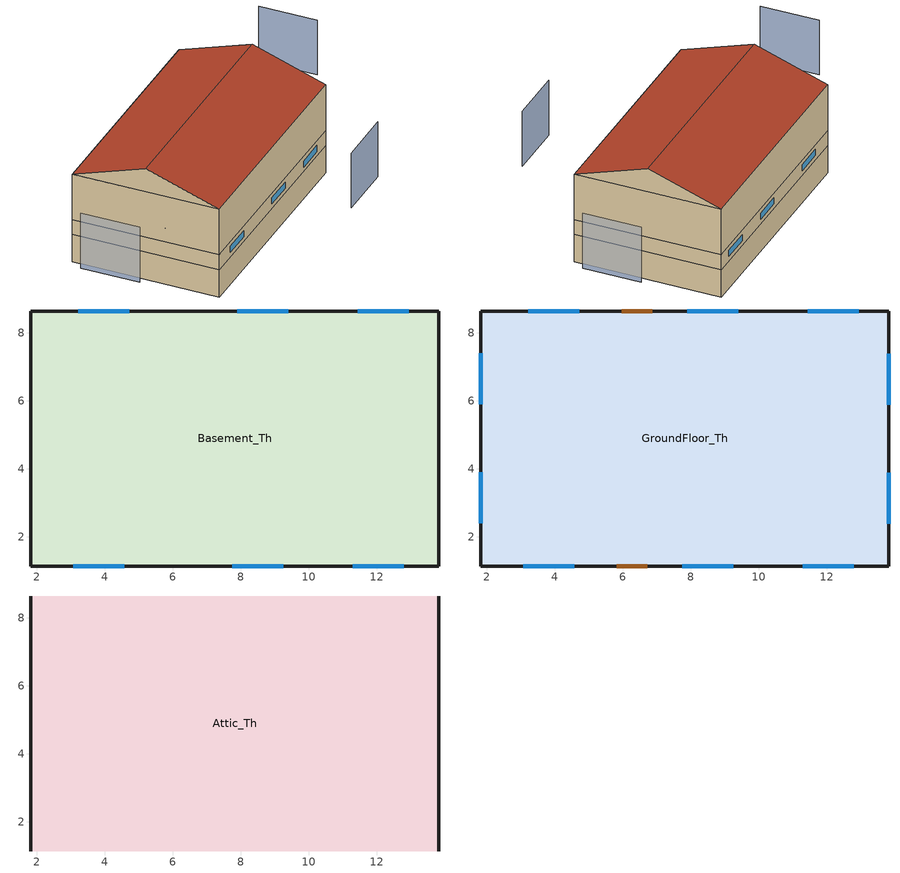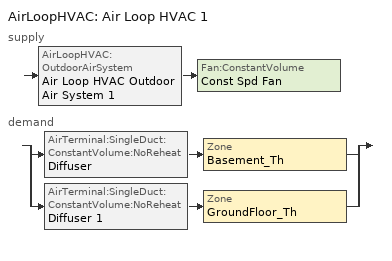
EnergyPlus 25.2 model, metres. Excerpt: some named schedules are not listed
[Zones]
Basement_Th
 floor foundation (SFD_BasementFloor): 13.83,8.64 13.83,1.14 1.83,1.14 1.83,8.64 z-1.5
 wall outside (Surface 13 c tbd): 1.83,8.64 1.83,1.14 z0:0.8
 wall outside (Surface 14 c tbd): 13.83,8.64 1.83,8.64 z0:0.8
 wall outside (Surface 15 c tbd): 13.83,1.14 13.83,8.64 z0:0.8
 wall outside (Surface 17 c tbd): 1.83,1.14 13.83,1.14 z0:0.8
 wall foundation (SFD_new-construction_BasementWall 1): 1.83,1.14 13.83,1.14 13.83,8.64 1.83,8.64 1.83,1.14 z-1.5:0
 window (SFD_Window_new-construction): 9.4,8.64 7.9,8.64 / 7.75,1.14 9.25,1.14 z0.23:0.56; 12.95,8.64 11.45,8.64 / 4.72,8.64 3.22,8.64 / 3.08,1.14 4.58,1.14 z0.23:0.57; 11.3,1.14 12.8,1.14 z0.24:0.57
GroundFloor_Th
 floor ground (SFD_IntFloor): 13.83,8.64 13.83,1.14 1.83,1.14 1.83,8.64 z0.8
 wall ground (Surface 10 c tbd): 1.83,1.14 13.83,1.14 z0.8:3.3
 wall ground (Surface 11 c tbd): 13.83,1.14 13.83,8.64 z0.8:3.3
 wall ground (Surface 12 c tbd): 1.83,8.64 1.83,1.14 z0.8:3.3
 wall ground (Surface 8 c tbd): 13.83,8.64 1.83,8.64 z0.8:3.3
 window inside (SFD_Window_new-construction): 3.08,1.14 4.58,1.14 / 7.75,1.14 9.25,1.14 / 11.3,1.14 12.8,1.14 / 13.83,2.39 13.83,3.89 / 13.83,5.89 13.83,7.39 / 1.83,7.4 1.83,5.9 / 1.83,3.9 1.83,2.4 / 4.73,8.64 3.23,8.64 / 9.4,8.64 7.9,8.64 / 12.95,8.64 11.45,8.64 z1.55:2.55
 door inside (SFD_Door_new-construction): 5.83,1.14 6.73,1.14 / 6.87,8.64 5.97,8.64 z0.8:2.8
 ceiling ground (Surface 9 c tbd): 13.83,1.14 13.83,8.64 1.83,8.64 1.83,1.14 z3.3
Attic_Th
 floor to GroundFloor_Th (Surface 9 c tbd Reversed): 13.83,8.64 13.83,1.14 1.83,1.14 1.83,8.64 z3.3
 wall outside (SFD_new-construction_ExtWall): 1.83,4.89,4.55 1.83,8.64,3.3 1.83,1.14,3.3; 13.83,4.89,4.55 13.83,1.14,3.3 13.83,8.64,3.3
 roof outside (SFD_Roof): 1.83,4.89,4.55 1.83,1.14,3.3 13.83,1.14,3.3 13.83,4.89,4.55; 1.83,4.89,4.55 13.83,4.89,4.55 13.83,8.64,3.3 1.83,8.64,3.3
shading: -2.17,3.39 -2.17,6.39 / 10.83,-2.86 7.83,-2.86 / 17.83,6.39 17.83,3.39 z1:4
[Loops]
AirLoopHVAC 'Air Loop HVAC 1'
 supply: AirLoopHVAC:OutdoorAirSystem 'Air Loop HVAC Outdoor Air System 1' > Fan:ConstantVolume 'Const Spd Fan'
 demand: split
  | AirTerminal:SingleDuct:ConstantVolume:NoReheat 'Diffuser' > Zone 'Basement_Th'
  | AirTerminal:SingleDuct:ConstantVolume:NoReheat 'Diffuser 1' > Zone 'GroundFloor_Th'
[Building]
Building 1: Temperature Convergence Tolerance Value {deltaC}=0.5
[Site:Location]
MONTREAL INTL A: Latitude {deg}=45.47; Longitude {deg}=-73.74; Time Zone {hr}=-5; Elevation {m}=36
[SizingPeriod:DesignDay] Day of Month=21; Dry-Bulb Temperature Range Modifier Type=DefaultMultipliers; Humidity Condition Type=Wetbulb; Barometric Pressure {Pa}=100893; Rain Indicator=No; Snow Indicator=No; Daylight Saving Time Indicator=No; Begin Environment Reset Mode=FullResetAtBeginEnvironment
Name | Month | Day Type | Maximum Dry-Bulb Temperature {C} | Daily Dry-Bulb Temperature Range {deltaC} | Wetbulb or DewPoint at Maximum Dry-Bulb {C} | Wind Speed {m/s} | Wind Direction {deg} | Solar Model Indicator | ASHRAE Clear Sky Optical Depth for Beam Irradiance (taub) | ASHRAE Clear Sky Optical Depth for Diffuse Irradiance (taud) | Sky Clearness
Montreal-Trudeau Intl AP Ann Clg .4% Condns DB=>MWB | 7 | SummerDesignDay | 30.3 | 8.8 | 22.1 | 5.4 | 230 | ASHRAETau | 0.431 | 2.246
Montreal-Trudeau Intl AP Ann Htg 99% Condns DB | 1 | WinterDesignDay | -20.2 | 0 | -20.2 | 4.3 | 260 | ASHRAEClearSky |  |  | 0
[Material] Thermal Absorptance=0.9
Name | Roughness | Thickness {m} | Conductivity {W/m-K} | Density {kg/m3} | Specific Heat {J/kg-K} | Solar Absorptance | Visible Absorptance
Cladding-vinyl | Smooth | 0.0095 | 0.086 | 200 | 1000 | 0.5 | 0.5
Gypsum Board 1; Gypsum Board 4; Gypsum Board 5; Gypsum Board 6 | Smooth | 0.0127 | 0.16 | 800 | 1090 | 0.3 | 0.5
Heavy Concrete 150 mm | Smooth | 0.1524 | 1.95 | 2240 | 900 | 0.3 | 0.5
Heavy Concrete 200 mm | Smooth | 0.2032 | 1.95 | 2240 | 900 | 0.3 | 0.5
Insulation 75 mm | Smooth | 0.0754 | 0.046 | 19 | 960 | 0.7 | 0.7
Insulation panel 80 mm | Smooth | 0.08 | 0.03 | 43 | 1210 | 0.7 | 0.7
Plaster | Smooth | 0.005 | 0.071 | 1860 | 840 | 0.3 | 0.5
Plywood | Smooth | 0.0159 | 0.12 | 544 | 1210 | 0.5 | 0.5
Shingles asphalt | Smooth | 0.0032 | 0.04 | 1120 | 1260 | 0.5 | 0.5
Surface 10 m tbd; Surface 8 m tbd | Smooth | 0.061657 | 0.046 | 19 | 960 | 0.7 | 0.7
Surface 11 m tbd; Surface 12 m tbd | Smooth | 0.0616331 | 0.046 | 19 | 960 | 0.7 | 0.7
Surface 13 m tbd; Surface 15 m tbd | Smooth | 0.040263 | 0.03 | 43 | 1210 | 0.7 | 0.7
Surface 14 m tbd; Surface 17 m tbd | Smooth | 0.0302766 | 0.03 | 43 | 1210 | 0.7 | 0.7
Surface 9 m tbd | Smooth | 0.218503 | 0.046 | 20 | 1400 | 0.7 | 0.7
Wood Flooring | Smooth | 0.019 | 0.17 | 700 | 1630 | 0.5 | 0.2
Wood frame roof 2x10 insulated | Smooth | 0.235 | 0.16 | 96 | 1515 | 0.7 | 0.7
Wood frame roof 2x10 uninsulated | Smooth | 0.235 | 1.1557 | 80.994 | 1621.88 | 0.7 | 0.7
Wood frame wall 2x4 insulated | Smooth | 0.089 | 0.073 | 165.2 | 1571.76 | 0.7 | 0.7
Wood frame wall 2x4 uninsulated | Smooth | 0.089 | 0.409 | 154.65 | 1626.3 | 0.7 | 0.7
Wood Furnishing | Smooth | 0.075 | 0.12 | 540 | 1210 | 0.5 | 0.5
XPS 25mm | Rough | 0.0254 | 0.029 | 28 | 1450 | 0.7 | 0.7
[Material:AirGap]
Air Layer 1: Thermal Resistance {m2-K/W}=0.15
[Material:NoMass]
SFD_Door_new-construction: Roughness=Smooth; Thermal Resistance {m2-K/W}=1.11; Thermal Absorptance=0.9; Solar Absorptance=0.7; Visible Absorptance=0.7
[WindowMaterial:SimpleGlazingSystem]
SFD_Window_new-construction: U-Factor {W/m2-K}=1.8; Solar Heat Gain Coefficient=0.6; Visible Transmittance=0.8
[Construction]
SFD_BasementFloor: Heavy Concrete 150 mm
SFD_Door_new-construction: SFD_Door_new-construction
SFD_Furnishing: Wood Furnishing
SFD_IntFloor: Wood Flooring, Plywood, Wood frame roof 2x10 uninsulated, Gypsum Board 5
SFD_IntWall 1: Gypsum Board 1, Air Layer 1, Wood frame wall 2x4 uninsulated, Air Layer 1, Gypsum Board 1
SFD_new-construction_BasementWall 1: Heavy Concrete 200 mm, Insulation panel 80 mm, Gypsum Board 5
SFD_new-construction_ExtWall: Cladding-vinyl, Air Layer 1, Plywood, Wood frame wall 2x4 insulated, Insulation 75 mm, Air Layer 1, Gypsum Board 4
SFD_Roof: Shingles asphalt, Plywood
SFD_Window_new-construction: SFD_Window_new-construction
Surface 10 c tbd: Cladding-vinyl, Air Layer 1, Plywood, Wood frame wall 2x4 insulated, Surface 10 m tbd, Air Layer 1, Gypsum Board 6
Surface 11 c tbd: Cladding-vinyl, Air Layer 1, Plywood, Wood frame wall 2x4 insulated, Surface 11 m tbd, Air Layer 1, Gypsum Board 6
Surface 12 c tbd: Cladding-vinyl, Air Layer 1, Plywood, Wood frame wall 2x4 insulated, Surface 12 m tbd, Air Layer 1, Gypsum Board 6
Surface 13 c tbd: Plaster, Heavy Concrete 200 mm, Surface 13 m tbd, Air Layer 1, Gypsum Board 5
Surface 14 c tbd: Plaster, Heavy Concrete 200 mm, Surface 14 m tbd, Air Layer 1, Gypsum Board 5
Surface 15 c tbd: Plaster, Heavy Concrete 200 mm, Surface 15 m tbd, Air Layer 1, Gypsum Board 5
Surface 17 c tbd: Plaster, Heavy Concrete 200 mm, Surface 17 m tbd, Air Layer 1, Gypsum Board 5
Surface 8 c tbd: Cladding-vinyl, Air Layer 1, Plywood, Wood frame wall 2x4 insulated, Surface 8 m tbd, Air Layer 1, Gypsum Board 6
Surface 9 c tbd: Surface 9 m tbd, Plywood, Wood frame roof 2x10 insulated, Gypsum Board 4
Surface 9 c tbd Reversed: Gypsum Board 4, Wood frame roof 2x10 insulated, Plywood, Surface 9 m tbd
[Zone] Multiplier=1; Part of Total Floor Area=Yes
Attic_Th; Basement_Th; GroundFloor_Th
[Space]
Name | Zone | Space Type
Attic | Attic_Th | SFD_Attic_SpaceType
Basement | Basement_Th | SFD_Basement_SpaceType
GroundFloor | GroundFloor_Th | SFD_MainFloors_SpaceType
[SpaceList]
SFD_Attic_SpaceType: Attic
SFD_Basement_SpaceType: Basement
SFD_MainFloors_SpaceType: GroundFloor
[ZoneInfiltration:DesignFlowRate] Density Basis=Outdoor
Name | Zone or ZoneList or Space or SpaceList | Design Flow Rate Calculation Method | Air Changes per Hour {1/hr} | Constant Term Coefficient | Temperature Term Coefficient | Velocity Term Coefficient | Velocity Squared Term Coefficient | Design Flow Rate {m3/s}
Attic Ventilation | SFD_Attic_SpaceType | AirChanges/Hour | 3 | 0.606 | 0.03636 | 0.1177 | 0
Air exhaust-intake compensation | SFD_MainFloors_SpaceType | Flow/Zone |  |  |  |  |  | 0.002
[InternalMass]
Name | Construction | Zone or ZoneList | Space or SpaceList | Surface Area {m2}
Basement Basement_InternalMassFurnishing | SFD_Furnishing | Basement_Th | Basement | 180
Basement Basement_IntWalls | SFD_IntWall 1 | Basement_Th | Basement | 80
GroundFloor MainFloors_InternalMassFurnishing | SFD_Furnishing | GroundFloor_Th | GroundFloor | 180
GroundFloor MainFloors_IntWalls | SFD_IntWall 1 | GroundFloor_Th | GroundFloor | 80
[Lights] Schedule=Interior Lighting Schedule; Design Level Calculation Method=LightingLevel; Lighting Level {W}=150.85; Fraction Radiant=0.4; Fraction Visible=0.2; Fraction Replaceable=1
Name | Zone or ZoneList or Space or SpaceList
Basement_InteriorLighting | SFD_Basement_SpaceType
MainFloors_InteriorLighting | SFD_MainFloors_SpaceType
[People] Number of People Schedule=Residential Occupancy; Number of People Calculation Method=People; Number of People=1.42; Fraction Radiant=0.3; Activity Level Schedule=Residential Occupant Activity; Clothing Insulation Calculation Method=ClothingInsulationSchedule
Name | Zone or ZoneList or Space or SpaceList
Basement_People | SFD_Basement_SpaceType
MainFloors_People | SFD_MainFloors_SpaceType
[ElectricEquipment] Design Level Calculation Method=EquipmentLevel
Name | Zone or ZoneList or Space or SpaceList | Schedule | Design Level {W} | Fraction Radiant | Fraction Lost | Fraction Latent
Basement_Dishwasher | SFD_Basement_SpaceType | Dishwasher Schedule | 59.25 | 0.2
Basement_Dryer | SFD_Basement_SpaceType | Dryer Schedule | 309.55 | 0.2 | 0.8
Basement_Freezer | SFD_Basement_SpaceType | Freezer Schedule | 26.7 | 0.2
Basement_HWElectricConsumption | SFD_Basement_SpaceType | Hot Water Tank Electric Load Schedule | 592.05 |  | 0.99
Basement_OtherEquipment | SFD_Basement_SpaceType | Other Electric Charges Schedule | 923.65 | 0.2 |  | 0
Basement_Refrigerator | SFD_Basement_SpaceType | Fridge Schedule | 80.15 | 0.2
Basement_StoveTopOven | SFD_Basement_SpaceType | Stovetop Schedule | 236.9 | 0.2
Basement_WashingMachine | SFD_Basement_SpaceType | Washer Schedule | 29.95 | 0.2
MainFloors_Dishwasher | SFD_MainFloors_SpaceType | Dishwasher Schedule | 59.25 | 0.2
MainFloors_Dryer | SFD_MainFloors_SpaceType | Dryer Schedule | 309.55 | 0.2 | 0.8
MainFloors_Freezer | SFD_MainFloors_SpaceType | Freezer Schedule | 26.7 | 0.2
MainFloors_HWElectricConsumption | SFD_MainFloors_SpaceType | Hot Water Tank Electric Load Schedule | 592.05 |  | 0.99
MainFloors_OtherEquipment | SFD_MainFloors_SpaceType | Other Electric Charges Schedule | 923.65 | 0.2 |  | 0
MainFloors_Refrigerator | SFD_MainFloors_SpaceType | Fridge Schedule | 80.15 | 0.2
MainFloors_StoveTopOven | SFD_MainFloors_SpaceType | Stovetop Schedule | 236.9 | 0.2
MainFloors_WashingMachine | SFD_MainFloors_SpaceType | Washer Schedule | 29.95 | 0.2
[SurfaceProperty:ExposedFoundationPerimeter]
Surface 1: Exposed Perimeter Calculation Method=TotalExposedPerimeter; Total Exposed Perimeter {m}=39
[ZoneControl:Thermostat] Temperature Difference Between Cutout And Setpoint {deltaC}=0
Name | Zone or ZoneList | Control Type Schedule | Control 1
Basement_Th Thermostat | Basement_Th | Basement_Th Thermostat Schedule | Thermostat Setpoint Dual Setpoint 1
GroundFloor_Th Thermostat | GroundFloor_Th | GroundFloor_Th Thermostat Schedule | Thermostat Setpoint Dual Setpoint 2
[ThermostatSetpoint:DualSetpoint] Heating Setpoint Temperature Schedule=Residential HtgSetpoint; Cooling Setpoint Temperature Schedule=Residential ClgSetpoint
Thermostat Setpoint Dual Setpoint 1; Thermostat Setpoint Dual Setpoint 2
[AirTerminal:SingleDuct:ConstantVolume:NoReheat] Availability Schedule=Always On Discrete hvac_library; Maximum Air Flow Rate {m3/s}=AutoSize
Diffuser; Diffuser 1
[ZoneHVAC:Baseboard:Convective:Electric] Availability Schedule=Always On Discrete hvac_library; Heating Design Capacity {W}=Autosize; Efficiency=1
Elec Baseboard; Elec Baseboard 1
[Zone equipment]
Basement_Th: Diffuser, Elec Baseboard
GroundFloor_Th: Diffuser 1, Elec Baseboard 1, Cycling PTAC DX Clg Elec Htg
[Sizing:Zone] Zone Cooling Design Supply Air Temperature Input Method=SupplyAirTemperature; Zone Cooling Design Supply Air Temperature {C}=14; Zone Cooling Design Supply Air Temperature Difference {deltaC}=11.11; Zone Heating Design Supply Air Temperature Input Method=SupplyAirTemperature; Zone Heating Design Supply Air Temperature {C}=50; Zone Cooling Design Supply Air Humidity Ratio {kgWater/kgDryAir}=0.0085; Zone Heating Design Supply Air Humidity Ratio {kgWater/kgDryAir}=0.008; Design Specification Outdoor Air Object=SFD-OA-Quebec-code-2015; Cooling Design Air Flow Method=DesignDay; Cooling Design Air Flow Rate {m3/s}=0; Cooling Minimum Air Flow per Zone Floor Area {m3/s-m2}=0.000762; Cooling Minimum Air Flow {m3/s}=0; Cooling Minimum Air Flow Fraction=0; Heating Design Air Flow Method=DesignDay; Heating Design Air Flow Rate {m3/s}=0; Heating Maximum Air Flow per Zone Floor Area {m3/s-m2}=0.002032; Heating Maximum Air Flow {m3/s}=0.141576; Heating Maximum Air Flow Fraction=0.3; Account for Dedicated Outdoor Air System=Yes; Dedicated Outdoor Air System Control Strategy=NeutralSupplyAir; Dedicated Outdoor Air Low Setpoint Temperature for Design {C}=Autosize; Dedicated Outdoor Air High Setpoint Temperature for Design {C}=Autosize; Zone Latent Cooling Design Supply Air Humidity Ratio Input Method=HumidityRatioDifference; Zone Cooling Design Supply Air Humidity Ratio Difference {kgWater/kgDryAir}=0.005; Zone Latent Heating Design Supply Air Humidity Ratio Input Method=HumidityRatioDifference; Zone Humidification Design Supply Air Humidity Ratio Difference {kgWater/kgDryAir}=0.005; Type of Space Sum to Use=Coincident; Heating Coil Sizing Method=None; Maximum Heating Capacity To Cooling Load Sizing Ratio {W/W}=1
Name | Zone Heating Design Supply Air Temperature Difference {deltaC} | Zone Load Sizing Method
Basement_Th | 3 | Sensible Load
GroundFloor_Th | 11.11 | Sensible Load Only No Latent Load
[DesignSpecification:OutdoorAir]
SFD-OA-Quebec-code-2015: Outdoor Air Method=Sum; Outdoor Air Flow per Person {m3/s-person}=0; Outdoor Air Flow per Zone Floor Area {m3/s-m2}=0; Outdoor Air Flow per Zone {m3/s}=0.015; Outdoor Air Flow Air Changes per Hour {1/hr}=0
[ZoneInfiltration:EffectiveLeakageArea]
SFD_ELA_new-construction 1: Zone or Space=GroundFloor; Effective Air Leakage Area {cm2}=197.49; Stack Coefficient=0.000145; Wind Coefficient=0.000174
[ZoneVentilation:WindandStackOpenArea] Zone or Space=GroundFloor_Th; Opening Area {m2}=1.5; Opening Area Fraction Schedule=SFD Window Opening Fraction; Opening Effectiveness=Autocalculate; Height Difference {m}=0.25; Discharge Coefficient for Opening=Autocalculate; Minimum Indoor Temperature {C}=21; Maximum Indoor Temperature {C}=40; Delta Temperature {deltaC}=-100; Minimum Outdoor Temperature {C}=21; Maximum Outdoor Temperature {C}=24; Maximum Wind Speed {m/s}=10
Name | Effective Angle {deg}
Sub Surface 1_WindandStackOpenArea; Sub Surface 2_WindandStackOpenArea; Sub Surface 3_WindandStackOpenArea | 180
Sub Surface 12_WindandStackOpenArea; Sub Surface 13_WindandStackOpenArea | 90
Sub Surface 8_WindandStackOpenArea; Sub Surface 11_WindandStackOpenArea; Sub Surface 9_WindandStackOpenArea | 0
Sub Surface 17_WindandStackOpenArea; Sub Surface 18_WindandStackOpenArea | 270
[ZoneHVAC:PackagedTerminalAirConditioner]
Cycling PTAC DX Clg Elec Htg: Availability Schedule=Always On Discrete hvac_library; Cooling Supply Air Flow Rate {m3/s}=Autosize; Heating Supply Air Flow Rate {m3/s}=Autosize; No Load Supply Air Flow Rate {m3/s}=Autosize; No Load Supply Air Flow Rate Control Set To Low Speed=Yes; Cooling Outdoor Air Flow Rate {m3/s}=0; Heating Outdoor Air Flow Rate {m3/s}=0; No Load Outdoor Air Flow Rate {m3/s}=0; Supply Air Fan=Cycling Elec PTAC Fan; Heating Coil=Cycling PTAC Elec Htg Coil; Cooling Coil=Cycling Elec PTAC 1 Spd DX Clg Coil; Fan Placement=DrawThrough; Supply Air Fan Operating Mode Schedule=Cycling PTAC Fan Mode Always Zero
[Fan:OnOff]
Cycling Elec PTAC Fan: Availability Schedule=Always On Discrete hvac_library; Fan Total Efficiency=0.6; Pressure Rise {Pa}=250; Maximum Flow Rate {m3/s}=Autosize; Motor Efficiency=0.8; Motor In Airstream Fraction=1; Fan Power Ratio Function of Speed Ratio Curve=Fan On Off Power Curve 15; Fan Efficiency Ratio Function of Speed Ratio Curve=Fan On Off Efficiency Curve 15
[Coil:Heating:Electric]
Cycling PTAC Elec Htg Coil: Availability Schedule=Always On Discrete hvac_library; Efficiency=1; Nominal Capacity {W}=0
[Coil:Cooling:DX:SingleSpeed]
Cycling Elec PTAC 1 Spd DX Clg Coil: Availability Schedule=Always On Discrete hvac_library; Gross Rated Total Cooling Capacity {W}=Autosize; Gross Rated Sensible Heat Ratio=Autosize; Gross Rated Cooling COP {W/W}=2.5; Rated Air Flow Rate {m3/s}=Autosize; Rated Evaporator Fan Power Per Volume Flow Rate 2017 {W/(m3/s)}=773.3; Rated Evaporator Fan Power Per Volume Flow Rate 2023 {W/(m3/s)}=934.4; Total Cooling Capacity Function of Temperature Curve=Curve Biquadratic 29; Total Cooling Capacity Function of Flow Fraction Curve=Curve Quadratic 35; Energy Input Ratio Function of Temperature Curve=Curve Biquadratic 30; Energy Input Ratio Function of Flow Fraction Curve=Curve Quadratic 36; Part Load Fraction Correlation Curve=Curve Quadratic 37; Minimum Outdoor Dry-Bulb Temperature for Compressor Operation {C}=-25; Nominal Time for Condensate Removal to Begin {s}=0; Ratio of Initial Moisture Evaporation Rate and Steady State Latent Capacity=0; Maximum Cycling Rate {cycles/hr}=0; Latent Capacity Time Constant {s}=0; Condenser Type=AirCooled; Evaporative Condenser Effectiveness=0; Evaporative Condenser Air Flow Rate {m3/s}=Autosize; Evaporative Condenser Pump Rated Power Consumption {W}=Autosize; Crankcase Heater Capacity {W}=0; Maximum Outdoor Dry-Bulb Temperature for Crankcase Heater Operation {C}=0; Basin Heater Capacity {W/K}=0; Basin Heater Setpoint Temperature {C}=10
[AirLoopHVAC]
Air Loop HVAC 1: Design Supply Air Flow Rate {m3/s}=AutoSize; Design Return Air Flow Fraction of Supply Air Flow=1
[Sizing:System]
Air Loop HVAC 1: Type of Load to Size On=VentilationRequirement; Design Outdoor Air Flow Rate {m3/s}=Autosize; Central Heating Maximum System Air Flow Ratio=Autosize; Preheat Design Temperature {C}=18; Preheat Design Humidity Ratio {kgWater/kgDryAir}=0.008; Precool Design Temperature {C}=14; Precool Design Humidity Ratio {kgWater/kgDryAir}=0.008; Central Cooling Design Supply Air Temperature {C}=14; Central Heating Design Supply Air Temperature {C}=18; Type of Zone Sum to Use=NonCoincident; 100% Outdoor Air in Cooling=No; 100% Outdoor Air in Heating=No; Central Cooling Design Supply Air Humidity Ratio {kgWater/kgDryAir}=0.0085; Central Heating Design Supply Air Humidity Ratio {kgWater/kgDryAir}=0.008; Cooling Supply Air Flow Rate Method=DesignDay; Cooling Supply Air Flow Rate {m3/s}=0; Cooling Supply Air Flow Rate Per Floor Area {m3/s-m2}=0.00996765; Cooling Fraction of Autosized Cooling Supply Air Flow Rate=1; Cooling Supply Air Flow Rate Per Unit Cooling Capacity {m3/s-W}=3.94755e-05; Heating Supply Air Flow Rate Method=DesignDay; Heating Supply Air Flow Rate {m3/s}=0; Heating Supply Air Flow Rate Per Floor Area {m3/s-m2}=0.00996765; Heating Fraction of Autosized Heating Supply Air Flow Rate=1; Heating Fraction of Autosized Cooling Supply Air Flow Rate=1; Heating Supply Air Flow Rate Per Unit Heating Capacity {m3/s-W}=3.15882e-05; System Outdoor Air Method=ZoneSum; Zone Maximum Outdoor Air Fraction=1; Cooling Design Capacity Method=None; Cooling Design Capacity {W}=Autosize; Cooling Design Capacity Per Floor Area {W/m2}=234.7; Fraction of Autosized Cooling Design Capacity=1; Heating Design Capacity Method=None; Heating Design Capacity {W}=Autosize; Heating Design Capacity Per Floor Area {W/m2}=157; Fraction of Autosized Heating Design Capacity=1; Central Cooling Capacity Control Method=OnOff; Occupant Diversity=Autosize; Heating Coil Sizing Method=None; Maximum Heating Capacity To Cooling Capacity Sizing Ratio {W/W}=1
[AvailabilityManager:Scheduled]
Air Loop HVAC 1 Availability Manager: Schedule=Always On Discrete
[Controller:OutdoorAir]
Controller Outdoor Air 1: Minimum Outdoor Air Flow Rate {m3/s}=Autosize; Maximum Outdoor Air Flow Rate {m3/s}=Autosize; Economizer Control Type=NoEconomizer; Economizer Control Action Type=ModulateFlow; Economizer Maximum Limit Dry-Bulb Temperature {C}=28; Economizer Maximum Limit Enthalpy {J/kg}=64000; Economizer Minimum Limit Dry-Bulb Temperature {C}=-100; Lockout Type=NoLockout; Minimum Limit Type=FixedMinimum; Mechanical Ventilation Controller=Controller Mechanical Ventilation 4; High Humidity Control=No; High Humidity Outdoor Air Flow Ratio=1; Control High Indoor Humidity Based on Outdoor Humidity Ratio=Yes; Heat Recovery Bypass Control Type=BypassWhenWithinEconomizerLimits; Economizer Operation Staging=InterlockedWithMechanicalCooling
[Controller:MechanicalVentilation]
Controller Mechanical Ventilation 4: Availability Schedule=Always On Discrete 2; Demand Controlled Ventilation=No; System Outdoor Air Method=ZoneSum; Zone or ZoneList Name 1=Basement_Th; Design Specification Outdoor Air Object Name 1=SFD-OA-Quebec-code-2015; Zone or ZoneList Name 2=GroundFloor_Th; Design Specification Outdoor Air Object Name 2=SFD-OA-Quebec-code-2015
[HeatExchanger:AirToAir:SensibleAndLatent]
Air-to-Air Plate HX: Availability Schedule=Always On Discrete hvac_library; Nominal Supply Air Flow Rate {m3/s}=Autosize; Sensible Effectiveness at 100% Heating Air Flow=0.54; Latent Effectiveness at 100% Heating Air Flow=0; Sensible Effectiveness at 100% Cooling Air Flow=0.54; Latent Effectiveness at 100% Cooling Air Flow=0; Nominal Electric Power {W}=0; Supply Air Outlet Temperature Control=Yes; Heat Exchanger Type=Plate; Frost Control Type=None; Threshold Temperature {C}=1.7; Economizer Lockout=Yes
[SetpointManager:MixedAir] Control Variable=Temperature
Node 13 OS Default SPM; Node 11 OS Default SPM
[Fan:ConstantVolume]
Const Spd Fan: Availability Schedule=Always On Discrete; Fan Total Efficiency=0.7; Pressure Rise {Pa}=250; Maximum Flow Rate {m3/s}=AutoSize; Motor Efficiency=0.9; Motor In Airstream Fraction=1
[SetpointManager:OutdoorAirReset]
OA Temp Reset: Control Variable=Temperature; Setpoint at Outdoor Low Temperature {C}=18; Outdoor Low Temperature {C}=15; Setpoint at Outdoor High Temperature {C}=14; Outdoor High Temperature {C}=24
[Foundation:Kiva]
KIVA Foundation Floor Surface 1: Interior Horizontal Insulation Material=XPS 25mm; Interior Horizontal Insulation Depth {m}=0; Interior Horizontal Insulation Width {m}=0.6; Wall Height Above Grade {m}=0.2; Wall Depth Below Slab {m}=0
[Foundation:Kiva:Settings]
Soil Conductivity {W/m-K}=1.9; Soil Density {kg/m3}=1920; Soil Specific Heat {J/kg-K}=1425; Ground Solar Absorptivity=0.4; Ground Thermal Absorptivity=0.9; Ground Surface Roughness {m}=0.03; Far-Field Width {m}=40; Deep-Ground Boundary Condition=GroundWater; Deep-Ground Depth {m}=10; Minimum Cell Dimension {m}=0.02; Maximum Cell Growth Coefficient=1.5; Simulation Timestep=Hourly
[Exterior:Lights]
Exterior Lights 1: Schedule=Exterior Lighting Schedule; Design Level {W}=38.5
[Schedule:Compact]
Basement_Th Thermostat Schedule; GroundFloor_Th Thermostat Schedule: Through: 12/31, For: AllDays, Until: 24:00, 4
[Schedule:Day:Interval]
Schedule Day 29: No, 08:00, 1, 13:00, 0.82, 14:00, 0.77, 16:00, 0.74, 17:00, 0.8, 18:00, 0.95, 19:00, 1, 20:00, 0.98, 21:00, 0.94, 24:00, 1
Schedule Day 30: No, 08:00, 1, 09:00, 0.89, 13:00, 0.95, 14:00, 0.89, 16:00, 0.83, 17:00, 0.85, 18:00, 0.95, 19:00, 1, 20:00, 0.98, 21:00, 0.94, 24:00, 1
Large Office Activity Default Schedule: No, 07:00, 70, 23:00, 130, 24:00, 70
Large Office Activity Summer Design Day; Large Office Activity Winter Design Day: No, 24:00, 150
Schedule Day 1: No, 08:00, 18, 21:00, 21, 24:00, 18
Schedule Day 42: No, 24:00, 21
Schedule Day 2; Schedule Day 41: No, 24:00, 25
Schedule Day 40: No, 24:00, 0.3
Cycling PTAC Fan Mode Sch Default: No, 24:00, 0
[Schedule:Week:Daily]
Residential Occupancy Week Rule - Jan1-Jan2: Schedule Day 29, Schedule Day 29, Schedule Day 29, Schedule Day 29, Schedule Day 29, Schedule Day 29, Schedule Day 30, Schedule Day 29, Schedule Day 29, Schedule Day 29, Schedule Day 29, Schedule Day 29
Residential Occupancy Week Rule - Jan3-Dec31: Schedule Day 30, Schedule Day 29, Schedule Day 29, Schedule Day 29, Schedule Day 29, Schedule Day 29, Schedule Day 30, Schedule Day 29, Schedule Day 29, Schedule Day 29, Schedule Day 29, Schedule Day 29
Residential Occupant Activity Week Rule - Jan1-Dec31: Large Office Activity Default Schedule, Large Office Activity Default Schedule, Large Office Activity Default Schedule, Large Office Activity Default Schedule, Large Office Activity Default Schedule, Large Office Activity Default Schedule, Large Office Activity Default Schedule, Large Office Activity Default Schedule, Large Office Activity Summer Design Day, Large Office Activity Winter Design Day, Large Office Activity Default Schedule, Large Office Activity Default Schedule
Residential HtgSetpoint Week Rule - Jan1-Dec31: Schedule Day 1, Schedule Day 1, Schedule Day 1, Schedule Day 1, Schedule Day 1, Schedule Day 1, Schedule Day 1, Schedule Day 1, Schedule Day 1, Schedule Day 42, Schedule Day 1, Schedule Day 1
Residential ClgSetpoint Week Rule - Jan1-Dec31: Schedule Day 2, Schedule Day 2, Schedule Day 2, Schedule Day 2, Schedule Day 2, Schedule Day 2, Schedule Day 2, Schedule Day 2, Schedule Day 41, Schedule Day 2, Schedule Day 2, Schedule Day 2
SFD Window Opening Fraction Week Rule - Jan1-Dec31: Schedule Day 40, Schedule Day 40, Schedule Day 40, Schedule Day 40, Schedule Day 40, Schedule Day 40, Schedule Day 40, Schedule Day 40, Schedule Day 40, Schedule Day 40, Schedule Day 40, Schedule Day 40
Cycling PTAC Fan Mode Always Zero Week Rule - Jan1-Dec31: Cycling PTAC Fan Mode Sch Default, Cycling PTAC Fan Mode Sch Default, Cycling PTAC Fan Mode Sch Default, Cycling PTAC Fan Mode Sch Default, Cycling PTAC Fan Mode Sch Default, Cycling PTAC Fan Mode Sch Default, Cycling PTAC Fan Mode Sch Default, Cycling PTAC Fan Mode Sch Default, Cycling PTAC Fan Mode Sch Default, Cycling PTAC Fan Mode Sch Default, Cycling PTAC Fan Mode Sch Default, Cycling PTAC Fan Mode Sch Default
[Schedule:Year]
Residential Occupancy: Residential Occupancy Week Rule - Jan1-Jan2, 1, 1, 1, 2, Residential Occupancy Week Rule - Jan3-Dec31, 1, 3, 12, 31
Residential Occupant Activity: Residential Occupant Activity Week Rule - Jan1-Dec31, 1, 1, 12, 31
Residential HtgSetpoint: Residential HtgSetpoint Week Rule - Jan1-Dec31, 1, 1, 12, 31
Residential ClgSetpoint: Residential ClgSetpoint Week Rule - Jan1-Dec31, 1, 1, 12, 31
SFD Window Opening Fraction: SFD Window Opening Fraction Week Rule - Jan1-Dec31, 1, 1, 12, 31
Cycling PTAC Fan Mode Always Zero: Cycling PTAC Fan Mode Always Zero Week Rule - Jan1-Dec31, 1, 1, 12, 31
[Schedule:Constant] Hourly Value=1
Always On Discrete hvac_library; Always On Discrete; Always On Discrete 2
[Curve:Exponent]
Fan On Off Power Curve 15: Coefficient1 Constant=1; Coefficient2 Constant=0; Coefficient3 Constant=0; Minimum Value of x {BasedOnField A2}=0; Maximum Value of x {BasedOnField A2}=1
[Curve:Cubic]
Fan On Off Efficiency Curve 15: Coefficient1 Constant=1; Coefficient2 x=0; Coefficient3 x**2=0; Coefficient4 x**3=0; Minimum Value of x {BasedOnField A2}=0; Maximum Value of x {BasedOnField A2}=1
[Curve:Biquadratic] Minimum Value of x {BasedOnField A2}=17; Maximum Value of x {BasedOnField A2}=22; Minimum Value of y {BasedOnField A3}=13; Maximum Value of y {BasedOnField A3}=46
Name | Coefficient1 Constant | Coefficient2 x | Coefficient3 x**2 | Coefficient4 y | Coefficient5 y**2 | Coefficient6 x*y
Curve Biquadratic 29 | 0.942588 | 0.00954335 | 0.00068377 | -0.0110427 | 5.249e-06 | -9.72e-06
Curve Biquadratic 30 | 0.342414 | 0.034885 | -0.0006237 | 0.00497722 | 0.000437951 | -0.000728028
[Curve:Quadratic]
Name | Coefficient1 Constant | Coefficient2 x | Coefficient3 x**2 | Minimum Value of x {BasedOnField A2} | Maximum Value of x {BasedOnField A2}
Curve Quadratic 35 | 0.8 | 0.2 | 0 | 0.5 | 1.5
Curve Quadratic 36 | 1.1552 | -0.1808 | 0.0256 | 0.5 | 1.5
Curve Quadratic 37 | 0.85 | 0.15 | 0 | 0 | 1
